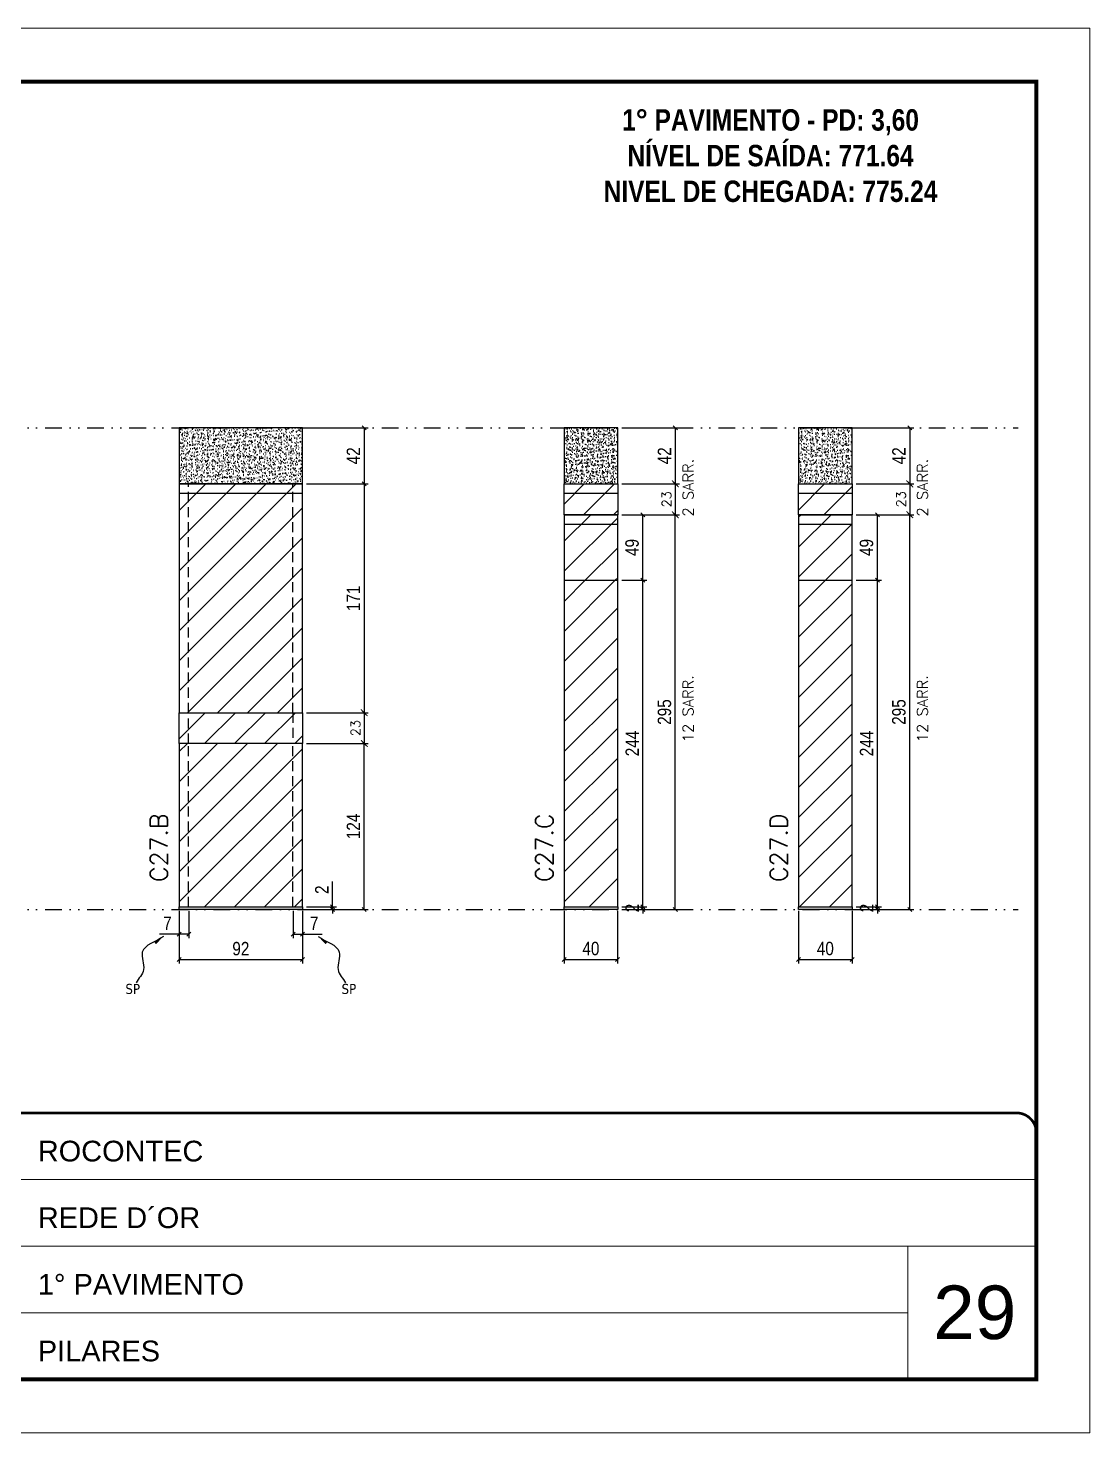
# Model space of a CAD drawing. Extents: x 2949 to 9203, y -16089 to 12527.
# Drawn here: x 3640 to 4434, y 3437 to 4487 of the extents above; entities that cross this region are included whole.
import ezdxf

# ---------------------------------------------------------------- set-up
doc = ezdxf.new("R2010")
doc.units = 0
for name, pattern in [('CONTINUO', [0]), ('DASHED', [0.75, 0.5, -0.25]), ('DIVIDE2', [0.625, 0.25, -0.125, 0, -0.125, 0, -0.125]), ('HIDDEN', [0.375, 0.25, -0.125])]:
    doc.linetypes.add(name, pattern=pattern)
for name, color, linetype, lineweight in [('CARIMBO', 255, 'Continuous', 9), ('Folhas', 255, 'Continuous', 9), ('Hachura', 251, 'Continuous', 9), ('SARRAFO DE PRESSAO', 251, 'DASHED', 9), ('Texto Seção', 7, 'Continuous', 15)]:
    doc.layers.add(name, color=color, linetype=linetype, lineweight=lineweight)
for name, color, linetype in [('COTA', 241, 'Continuous'), ('cotas', 4, 'Continuous'), ('NOMENCLATURA', 7, 'Continuous'), ('Nível', 160, 'Continuous'), ('Painéis', 200, 'Continuous'), ('SARR_2.2x7', 40, 'Continuous'), ('Sarrafo de Pressão', 42, 'HIDDEN'), ('texto', 7, 'Continuous')]:
    doc.layers.add(name, color=color, linetype=linetype)
doc.styles.add('ARIAL', font='arial.ttf')
doc.styles.add('COTA TECNICA', font='techl___.ttf', dxfattribs={"height": 10})
doc.styles.add('COTA TECNICA-50', font='techl___.ttf', dxfattribs={"height": 10})
doc.styles.add('REGUA-120', font='ROMANS.shx', dxfattribs={"height": 15})
doc.styles.add('ROMANC', font='techb___.ttf', dxfattribs={"height": 2.5})
doc.styles.add('ROMANS', font='romans.shx')
doc.styles.get("Standard").update_dxf_attribs({"font": 'arial.ttf'})
doc.dimstyles.new('COTA PAINEL-50', dxfattribs={"dimtxt": 10, "dimasz": 3, "dimexe": 3, "dimexo": 3, "dimgap": 3, "dimtad": 1, "dimdec": 1, "dimzin": 12, "dimdsep": 46, "dimtxsty": 'COTA TECNICA-50', "dimblk1": 'OBLIQUE', "dimblk2": 'OBLIQUE', "dimsah": 1, "dimcen": 0.9, "dimclrd": 4, "dimclre": 4, "dimclrt": 240, "dimadec": 1, "dimazin": 3, "dimtfac": 1, "dimtdec": 1, "dimtmove": 0, "dimatfit": 3, "dimfxl": 1, "dimtolj": 1, "dimtzin": 12, "dimarcsym": 0})
doc.dimstyles.new('Cota Paínel', dxfattribs={"dimtxt": 7, "dimasz": 5, "dimexe": 3, "dimexo": 3, "dimgap": 3, "dimtad": 1, "dimdec": 1, "dimzin": 12, "dimdsep": 46, "dimtxsty": 'ROMANS', "dimblk": 'ARCHTICK', "dimcen": 0, "dimclrd": 4, "dimclre": 4, "dimclrt": 1, "dimadec": 1, "dimazin": 3, "dimtfac": 1, "dimtdec": 1, "dimtmove": 0, "dimatfit": 3, "dimldrblk": 'OBLIQUE', "dimfxl": 1, "dimtolj": 1, "dimtzin": 12, "dimarcsym": 0})
doc.dimstyles.new('PAINEL', dxfattribs={"dimtxt": 10, "dimasz": 3, "dimexe": 3, "dimexo": 3, "dimgap": 3, "dimtad": 1, "dimdec": 1, "dimzin": 12, "dimdsep": 46, "dimtxsty": 'COTA TECNICA', "dimblk1": 'OBLIQUE', "dimblk2": 'OBLIQUE', "dimsah": 1, "dimcen": 0.9, "dimclrd": 4, "dimclre": 4, "dimclrt": 240, "dimadec": 1, "dimazin": 3, "dimtfac": 1, "dimtdec": 1, "dimtmove": 0, "dimatfit": 3, "dimfxl": 1, "dimtolj": 1, "dimtzin": 12, "dimarcsym": 0})
doc.dimstyles.get("Standard").update_dxf_attribs({"dimtxt": 0.18, "dimasz": 0.18, "dimexe": 0.18, "dimexo": 0.0625, "dimgap": 0.09, "dimtad": 0, "dimtih": 1, "dimtoh": 1, "dimdec": 4, "dimzin": 0, "dimdsep": 46, "dimtxsty": 'Standard', "dimcen": 0.09, "dimadec": 0, "dimazin": 0, "dimtfac": 1, "dimtdec": 4, "dimtofl": 0, "dimtmove": 0, "dimatfit": 3, "dimfxl": 1, "dimtolj": 1, "dimtzin": 0, "dimarcsym": 0})
pattern_1 = [(50, (-126085.4665, -21541.8954), (5.46554007, -0.47817257), [0.5715, -6.2865]), (355, (-126085.4665, -21541.8954), (-1.05730264, 5.73170536), [0.4572, -5.02921753]), (100.4514447, (-126085.011, -21541.935), (4.40823741, 5.25353256), [0.48570026, -5.34270734]), (46.1842, (-126085.4665, -21540.3714), (8.13237123, -1.26126984), [0.85725, -9.42975]), (96.6355576, (-126084.789, -21540.4765), (7.122124, 7.42278374), [0.7285507, -8.01406824]), (351.184151, (-126085.4665, -21540.371), (7.122124, 7.42278374), [0.685799, -7.54379196]), (21, (-126084.7045, -21540.7524), (4.54843174, -3.06795595), [0.5715, -6.2865]), (326, (-126084.7045, -21540.7524), (1.85406085, 5.52563898), [0.4572, -5.0292]), (71.451445, (-126084.3255, -21541.008), (6.40249258, 2.45768307), [0.48570026, -5.34269813]), (37.5, (-126085.4665, -21541.8954), (0.092658098, 2.536651166), [0, -4.96824, 0, -5.1054, 0, -5.04825]), (7.5, (-126085.4665, -21541.8954), (2.004589875, 3.005417245), [0, -2.91084, 0, -4.85394, 0, -1.92405]), (327.5, (-126087.1658, -21541.8954), (4.067717855, -0.17186232), [0, -1.905, 0, -5.9436, 0, -7.8867]), (317.5, (-126087.9278, -21541.8954), (4.44387544, 0.76279473), [0, -2.4765, 0, -3.94716, 0, -5.6007])]
pattern_2 = [(45, (-13.5, 1148.575), (-11.22532, 11.22532), [])]

# ---------------------------------------------------------------- blocks, each defined once
blk = doc.blocks.new('9999999999')
at = {"color": 30, "linetype": 'CONTINUO'}
for p, q in [((98564.6, 34379.6), (99584, 34379.6)), ((98564.6, 34329.8), (99488, 34329.8)), ((99584, 34329.8), (99488, 34329.8)), ((99488, 34329.8), (99488, 34230.2)), ((98564.6, 34280), (99488, 34280))]:
    blk.add_line(p, q, dxfattribs=at)
at = {"color": 30, "linetype": 'CONTINUO', "const_width": 2}
blk.add_lwpolyline([(99584, 34230.2), (99584, 34414.4, 0.414214), (99569, 34429.4), (98229, 34429.4, 0.414214), (98214, 34414.4), (98214, 34245.2, 0.414214), (98229, 34230.2), (99584, 34230.2)], format="xyb", dxfattribs=at)
at = {"layer": 'Folhas'}
blk.add_lwpolyline([(98139, 34190.2), (99624, 34190.2), (99624, 35240.2), (98139, 35240.2)], close=True, dxfattribs=at)
at = {"layer": 'Folhas', "color": 30, "const_width": 3}
blk.add_lwpolyline([(98214, 34230.2), (99584, 34230.2), (99584, 35200.2), (98214, 35200.2)], close=True, dxfattribs=at)
at = {"color": 7, "linetype": 'Continuous', "ltscale": 5, "style": 'ARIAL'}
for s, height, p in [('ROCONTEC', 15.48, (98837.7, 34393.1)), ('REDE D´OR', 15.48, (98837.7, 34343.3)), ('1° PAVIMENTO', 15.483, (98837.7, 34293.5)), ('PILARES', 15.48, (98837.7, 34243.7))]:
    blk.add_text(s, height=height, dxfattribs=at).set_placement(p)
blk = doc.blocks.new('_Oblique')
at = {"color": 0, "linetype": 'ByBlock', "lineweight": -2}
blk.add_line((-0.5, -0.5), (0.5, 0.5), dxfattribs=at)
blk = doc.blocks.new('*D1067')
at = {"layer": 'COTA', "color": 4, "lineweight": -2, "transparency": 16777216}
for p, q in [((3753.5, 3827), (3753.5, 3787.5)), ((3845.5, 3827), (3845.5, 3787.5)), ((3753.5, 3790.5), (3845.5, 3790.5))]:
    blk.add_line(p, q, dxfattribs=at)
at = {"layer": 'Defpoints', "color": 0, "transparency": 16777216}
for p in [(3753.5, 3830), (3845.5, 3830), (3845.5, 3790.5)]:
    blk.add_point(p, dxfattribs=at)
at = {"layer": 'COTA', "color": 4, "lineweight": -2, "transparency": 16777216, "xscale": 3, "yscale": 3, "zscale": 3, "rotation": 180}
blk.add_blockref('_Oblique', (3753.5, 3790.5), dxfattribs=at)
at = {"layer": 'COTA', "color": 4, "lineweight": -2, "transparency": 16777216, "xscale": 3, "yscale": 3, "zscale": 3}
blk.add_blockref('_Oblique', (3845.5, 3790.5), dxfattribs=at)
at = {"layer": 'COTA', "color": 240, "transparency": 16777216, "insert": (3799.5, 3798.6), "char_height": 10, "attachment_point": 5, "style": 'COTA TECNICA'}
blk.add_mtext('\\A1;92', dxfattribs=at)
blk = doc.blocks.new('*D1068')
at = {"layer": 'COTA', "color": 4, "lineweight": -2, "transparency": 16777216}
for p, q in [((3848.5, 3952), (3894.7, 3952)), ((3891.7, 3828), (3891.7, 3952)), ((3848.5, 3828), (3894.7, 3828))]:
    blk.add_line(p, q, dxfattribs=at)
at = {"layer": 'Defpoints', "color": 0, "transparency": 16777216}
for p in [(3845.5, 3952), (3891.7, 3952), (3845.5, 3828)]:
    blk.add_point(p, dxfattribs=at)
at = {"layer": 'COTA', "color": 4, "lineweight": -2, "transparency": 16777216, "xscale": 3, "yscale": 3, "zscale": 3}
for p, rotation in [((3891.7, 3952), 90), ((3891.7, 3828), 270)]:
    blk.add_blockref('_Oblique', p, dxfattribs=dict(at, rotation=rotation))
at = {"layer": 'COTA', "color": 240, "transparency": 16777216, "insert": (3883.6, 3890), "char_height": 10, "attachment_point": 5, "rotation": 90, "style": 'COTA TECNICA-50'}
blk.add_mtext('\\A1;124', dxfattribs=at)
blk = doc.blocks.new('*D1069')
at = {"layer": 'COTA', "color": 4, "lineweight": -2, "transparency": 16777216}
for p, q in [((3868, 3830), (3868, 3848.8)), ((3848.5, 3830), (3871, 3830)), ((3848.5, 3828), (3871, 3828)), ((3868, 3828), (3868, 3830)), ((3868, 3828), (3868, 3825))]:
    blk.add_line(p, q, dxfattribs=at)
at = {"layer": 'Defpoints', "color": 0, "transparency": 16777216}
for p in [(3845.5, 3830), (3845.5, 3828), (3868, 3828)]:
    blk.add_point(p, dxfattribs=at)
at = {"layer": 'COTA', "color": 4, "lineweight": -2, "transparency": 16777216, "xscale": 3, "yscale": 3, "zscale": 3}
for p, rotation in [((3868, 3830), 270), ((3868, 3828), 90)]:
    blk.add_blockref('_Oblique', p, dxfattribs=dict(at, rotation=rotation))
at = {"layer": 'COTA', "color": 240, "transparency": 16777216, "insert": (3860, 3842.7), "char_height": 10, "attachment_point": 5, "rotation": 90, "style": 'COTA TECNICA-50'}
blk.add_mtext('\\A1;2', dxfattribs=at)
blk = doc.blocks.new('*D1070')
at = {"layer": 'COTA', "color": 4, "linetype": 'ByBlock', "lineweight": -2, "transparency": 16777216}
for p, q in [((3848.5, 4188), (3894.7, 4188)), ((3891.7, 4188), (3891.7, 4146)), ((3848.5, 4146), (3894.7, 4146))]:
    blk.add_line(p, q, dxfattribs=at)
at = {"layer": 'Defpoints', "color": 0, "linetype": 'ByBlock', "transparency": 16777216}
for p in [(3845.5, 4188), (3845.5, 4146), (3891.7, 4146)]:
    blk.add_point(p, dxfattribs=at)
at = {"layer": 'COTA', "color": 4, "linetype": 'ByBlock', "lineweight": -2, "transparency": 16777216, "xscale": 3, "yscale": 3, "zscale": 3}
for p, rotation in [((3891.7, 4188), 90), ((3891.7, 4146), 270)]:
    blk.add_blockref('_Oblique', p, dxfattribs=dict(at, rotation=rotation))
at = {"layer": 'COTA', "color": 240, "linetype": 'ByBlock', "transparency": 16777216, "insert": (3883.6, 4167), "char_height": 10, "attachment_point": 5, "rotation": 90, "style": 'COTA TECNICA'}
blk.add_mtext('\\A1;42', dxfattribs=at)
blk = doc.blocks.new('*D1089')
at = {"layer": 'COTA', "color": 4, "linetype": 'ByBlock', "lineweight": -2, "transparency": 16777216}
for p, q in [((3848.5, 4146), (3894.7, 4146)), ((3891.7, 4146), (3891.7, 3975)), ((3848.5, 3975), (3894.7, 3975))]:
    blk.add_line(p, q, dxfattribs=at)
at = {"layer": 'Defpoints', "color": 0, "linetype": 'ByBlock', "transparency": 16777216}
for p in [(3845.5, 4146), (3845.5, 3975), (3891.7, 3975)]:
    blk.add_point(p, dxfattribs=at)
at = {"layer": 'COTA', "color": 4, "linetype": 'ByBlock', "lineweight": -2, "transparency": 16777216, "xscale": 3, "yscale": 3, "zscale": 3}
for p, rotation in [((3891.7, 4146), 90), ((3891.7, 3975), 270)]:
    blk.add_blockref('_Oblique', p, dxfattribs=dict(at, rotation=rotation))
at = {"layer": 'COTA', "color": 240, "linetype": 'ByBlock', "transparency": 16777216, "insert": (3883.6, 4060.5), "char_height": 10, "attachment_point": 5, "rotation": 90, "style": 'COTA TECNICA'}
blk.add_mtext('\\A1;171', dxfattribs=at)
blk = doc.blocks.new('*D1071')
at = {"layer": 'COTA', "color": 4, "lineweight": -2, "transparency": 16777216}
for p, q in [((4041.1, 3827), (4041.1, 3787.6)), ((4081.1, 3827), (4081.1, 3787.6)), ((4041.1, 3790.6), (4081.1, 3790.6))]:
    blk.add_line(p, q, dxfattribs=at)
at = {"layer": 'Defpoints', "color": 0, "transparency": 16777216}
for p in [(4041.1, 3830), (4081.1, 3830), (4081.1, 3790.6)]:
    blk.add_point(p, dxfattribs=at)
at = {"layer": 'COTA', "color": 4, "lineweight": -2, "transparency": 16777216, "xscale": 3, "yscale": 3, "zscale": 3, "rotation": 180}
blk.add_blockref('_Oblique', (4041.1, 3790.6), dxfattribs=at)
at = {"layer": 'COTA', "color": 4, "lineweight": -2, "transparency": 16777216, "xscale": 3, "yscale": 3, "zscale": 3}
blk.add_blockref('_Oblique', (4081.1, 3790.6), dxfattribs=at)
at = {"layer": 'COTA', "color": 240, "transparency": 16777216, "insert": (4061.1, 3798.7), "char_height": 10, "attachment_point": 5, "style": 'COTA TECNICA'}
blk.add_mtext('\\A1;40', dxfattribs=at)
blk = doc.blocks.new('*D1072')
at = {"layer": 'COTA', "color": 4, "lineweight": -2, "transparency": 16777216}
for p, q in [((4084.1, 4123), (4127.2, 4123)), ((4124.2, 3828), (4124.2, 4123)), ((4084.1, 3828), (4127.2, 3828))]:
    blk.add_line(p, q, dxfattribs=at)
at = {"layer": 'Defpoints', "color": 0, "transparency": 16777216}
for p in [(4081.1, 4123), (4124.2, 4123), (4081.1, 3828)]:
    blk.add_point(p, dxfattribs=at)
at = {"layer": 'COTA', "color": 4, "lineweight": -2, "transparency": 16777216, "xscale": 3, "yscale": 3, "zscale": 3}
for p, rotation in [((4124.2, 4123), 90), ((4124.2, 3828), 270)]:
    blk.add_blockref('_Oblique', p, dxfattribs=dict(at, rotation=rotation))
at = {"layer": 'COTA', "color": 240, "transparency": 16777216, "insert": (4116.1, 3975.5), "char_height": 10, "attachment_point": 5, "rotation": 90, "style": 'COTA TECNICA'}
blk.add_mtext('\\A1;295', dxfattribs=at)
blk = doc.blocks.new('*D1073')
at = {"layer": 'COTA', "color": 4, "lineweight": -2, "transparency": 16777216}
for p, q in [((4100, 3830), (4100, 3833)), ((4084.1, 3830), (4103, 3830)), ((4084.1, 3828), (4103, 3828)), ((4100, 3828), (4100, 3830)), ((4100, 3828), (4100, 3825))]:
    blk.add_line(p, q, dxfattribs=at)
at = {"layer": 'Defpoints', "color": 0, "transparency": 16777216}
for p in [(4081.1, 3830), (4081.1, 3828), (4100, 3830)]:
    blk.add_point(p, dxfattribs=at)
at = {"layer": 'COTA', "color": 4, "lineweight": -2, "transparency": 16777216, "xscale": 3, "yscale": 3, "zscale": 3}
for p, rotation in [((4100, 3830), 270), ((4100, 3828), 90)]:
    blk.add_blockref('_Oblique', p, dxfattribs=dict(at, rotation=rotation))
at = {"layer": 'COTA', "color": 240, "transparency": 16777216, "insert": (4092, 3829), "char_height": 10, "attachment_point": 5, "rotation": 90, "style": 'COTA TECNICA-50'}
blk.add_mtext('\\A1;2', dxfattribs=at)
blk = doc.blocks.new('*D1090')
at = {"layer": 'COTA', "color": 4, "linetype": 'ByBlock', "lineweight": -2, "transparency": 16777216}
for p, q in [((4084.1, 4074), (4103, 4074)), ((4100, 3830), (4100, 4074)), ((4084.1, 3830), (4103, 3830))]:
    blk.add_line(p, q, dxfattribs=at)
at = {"layer": 'Defpoints', "color": 0, "linetype": 'ByBlock', "transparency": 16777216}
for p in [(4081.1, 4074), (4100, 4074), (4081.1, 3830)]:
    blk.add_point(p, dxfattribs=at)
at = {"layer": 'COTA', "color": 4, "linetype": 'ByBlock', "lineweight": -2, "transparency": 16777216, "xscale": 3, "yscale": 3, "zscale": 3}
for p, rotation in [((4100, 4074), 90), ((4100, 3830), 270)]:
    blk.add_blockref('_Oblique', p, dxfattribs=dict(at, rotation=rotation))
at = {"layer": 'COTA', "color": 240, "linetype": 'ByBlock', "transparency": 16777216, "insert": (4092, 3952), "char_height": 10, "attachment_point": 5, "rotation": 90, "style": 'COTA TECNICA'}
blk.add_mtext('\\A1;244', dxfattribs=at)
blk = doc.blocks.new('*D1091')
at = {"layer": 'COTA', "color": 4, "linetype": 'ByBlock', "lineweight": -2, "transparency": 16777216}
for p, q in [((4084.1, 4123), (4103, 4123)), ((4100, 4074), (4100, 4123)), ((4084.1, 4074), (4103, 4074))]:
    blk.add_line(p, q, dxfattribs=at)
at = {"layer": 'Defpoints', "color": 0, "linetype": 'ByBlock', "transparency": 16777216}
for p in [(4081.1, 4123), (4100, 4123), (4081.1, 4074)]:
    blk.add_point(p, dxfattribs=at)
at = {"layer": 'COTA', "color": 4, "linetype": 'ByBlock', "lineweight": -2, "transparency": 16777216, "xscale": 3, "yscale": 3, "zscale": 3}
for p, rotation in [((4100, 4123), 90), ((4100, 4074), 270)]:
    blk.add_blockref('_Oblique', p, dxfattribs=dict(at, rotation=rotation))
at = {"layer": 'COTA', "color": 240, "linetype": 'ByBlock', "transparency": 16777216, "insert": (4091.9, 4098.5), "char_height": 10, "attachment_point": 5, "rotation": 90, "style": 'COTA TECNICA'}
blk.add_mtext('\\A1;49', dxfattribs=at)
blk = doc.blocks.new('*D1074')
at = {"layer": 'COTA', "color": 4, "lineweight": -2, "transparency": 16777216}
for p, q in [((4216.3, 3827), (4216.3, 3787.6)), ((4256.3, 3827), (4256.3, 3787.6)), ((4216.3, 3790.6), (4256.3, 3790.6))]:
    blk.add_line(p, q, dxfattribs=at)
at = {"layer": 'Defpoints', "color": 0, "transparency": 16777216}
for p in [(4216.3, 3830), (4256.3, 3830), (4256.3, 3790.6)]:
    blk.add_point(p, dxfattribs=at)
at = {"layer": 'COTA', "color": 4, "lineweight": -2, "transparency": 16777216, "xscale": 3, "yscale": 3, "zscale": 3, "rotation": 180}
blk.add_blockref('_Oblique', (4216.3, 3790.6), dxfattribs=at)
at = {"layer": 'COTA', "color": 4, "lineweight": -2, "transparency": 16777216, "xscale": 3, "yscale": 3, "zscale": 3}
blk.add_blockref('_Oblique', (4256.3, 3790.6), dxfattribs=at)
at = {"layer": 'COTA', "color": 240, "transparency": 16777216, "insert": (4236.3, 3798.7), "char_height": 10, "attachment_point": 5, "style": 'COTA TECNICA'}
blk.add_mtext('\\A1;40', dxfattribs=at)
blk = doc.blocks.new('*D1075')
at = {"layer": 'COTA', "color": 4, "lineweight": -2, "transparency": 16777216}
for p, q in [((4259.3, 4123), (4302.4, 4123)), ((4299.4, 3828), (4299.4, 4123)), ((4259.3, 3828), (4302.4, 3828))]:
    blk.add_line(p, q, dxfattribs=at)
at = {"layer": 'Defpoints', "color": 0, "transparency": 16777216}
for p in [(4256.3, 4123), (4299.4, 4123), (4256.3, 3828)]:
    blk.add_point(p, dxfattribs=at)
at = {"layer": 'COTA', "color": 4, "lineweight": -2, "transparency": 16777216, "xscale": 3, "yscale": 3, "zscale": 3}
for p, rotation in [((4299.4, 4123), 90), ((4299.4, 3828), 270)]:
    blk.add_blockref('_Oblique', p, dxfattribs=dict(at, rotation=rotation))
at = {"layer": 'COTA', "color": 240, "transparency": 16777216, "insert": (4291.3, 3975.5), "char_height": 10, "attachment_point": 5, "rotation": 90, "style": 'COTA TECNICA'}
blk.add_mtext('\\A1;295', dxfattribs=at)
blk = doc.blocks.new('*D1076')
at = {"layer": 'COTA', "color": 4, "lineweight": -2, "transparency": 16777216}
for p, q in [((4275.2, 3830), (4275.2, 3833)), ((4259.3, 3830), (4278.2, 3830)), ((4259.3, 3828), (4278.2, 3828)), ((4275.2, 3828), (4275.2, 3830)), ((4275.2, 3828), (4275.2, 3825))]:
    blk.add_line(p, q, dxfattribs=at)
at = {"layer": 'Defpoints', "color": 0, "transparency": 16777216}
for p in [(4256.3, 3830), (4256.3, 3828), (4275.2, 3830)]:
    blk.add_point(p, dxfattribs=at)
at = {"layer": 'COTA', "color": 4, "lineweight": -2, "transparency": 16777216, "xscale": 3, "yscale": 3, "zscale": 3}
for p, rotation in [((4275.2, 3830), 270), ((4275.2, 3828), 90)]:
    blk.add_blockref('_Oblique', p, dxfattribs=dict(at, rotation=rotation))
at = {"layer": 'COTA', "color": 240, "transparency": 16777216, "insert": (4267.2, 3829), "char_height": 10, "attachment_point": 5, "rotation": 90, "style": 'COTA TECNICA-50'}
blk.add_mtext('\\A1;2', dxfattribs=at)
blk = doc.blocks.new('*D1092')
at = {"layer": 'COTA', "color": 4, "linetype": 'ByBlock', "lineweight": -2, "transparency": 16777216}
for p, q in [((4259.3, 4074), (4278.2, 4074)), ((4275.2, 3830), (4275.2, 4074)), ((4259.3, 3830), (4278.2, 3830))]:
    blk.add_line(p, q, dxfattribs=at)
at = {"layer": 'Defpoints', "color": 0, "linetype": 'ByBlock', "transparency": 16777216}
for p in [(4256.3, 4074), (4275.2, 4074), (4256.3, 3830)]:
    blk.add_point(p, dxfattribs=at)
at = {"layer": 'COTA', "color": 4, "linetype": 'ByBlock', "lineweight": -2, "transparency": 16777216, "xscale": 3, "yscale": 3, "zscale": 3}
for p, rotation in [((4275.2, 4074), 90), ((4275.2, 3830), 270)]:
    blk.add_blockref('_Oblique', p, dxfattribs=dict(at, rotation=rotation))
at = {"layer": 'COTA', "color": 240, "linetype": 'ByBlock', "transparency": 16777216, "insert": (4267.1, 3952), "char_height": 10, "attachment_point": 5, "rotation": 90, "style": 'COTA TECNICA'}
blk.add_mtext('\\A1;244', dxfattribs=at)
blk = doc.blocks.new('*D1093')
at = {"layer": 'COTA', "color": 4, "linetype": 'ByBlock', "lineweight": -2, "transparency": 16777216}
for p, q in [((4259.3, 4123), (4278.2, 4123)), ((4275.2, 4074), (4275.2, 4123)), ((4259.3, 4074), (4278.2, 4074))]:
    blk.add_line(p, q, dxfattribs=at)
at = {"layer": 'Defpoints', "color": 0, "linetype": 'ByBlock', "transparency": 16777216}
for p in [(4256.3, 4123), (4275.2, 4123), (4256.3, 4074)]:
    blk.add_point(p, dxfattribs=at)
at = {"layer": 'COTA', "color": 4, "linetype": 'ByBlock', "lineweight": -2, "transparency": 16777216, "xscale": 3, "yscale": 3, "zscale": 3}
for p, rotation in [((4275.2, 4123), 90), ((4275.2, 4074), 270)]:
    blk.add_blockref('_Oblique', p, dxfattribs=dict(at, rotation=rotation))
at = {"layer": 'COTA', "color": 240, "linetype": 'ByBlock', "transparency": 16777216, "insert": (4267.1, 4098.5), "char_height": 10, "attachment_point": 5, "rotation": 90, "style": 'COTA TECNICA'}
blk.add_mtext('\\A1;49', dxfattribs=at)
blk = doc.blocks.new('*D1094')
at = {"layer": 'cotas', "color": 4, "linetype": 'ByBlock', "lineweight": -2, "transparency": 16777216}
for p, q in [((4084.1, 4188), (4127.2, 4188)), ((4124.2, 4188), (4124.2, 4146)), ((4084.1, 4146), (4127.2, 4146))]:
    blk.add_line(p, q, dxfattribs=at)
at = {"layer": 'Defpoints', "color": 0, "linetype": 'ByBlock', "transparency": 16777216}
for p in [(4081.1, 4188), (4081.1, 4146), (4124.2, 4146)]:
    blk.add_point(p, dxfattribs=at)
at = {"layer": 'cotas', "color": 4, "linetype": 'ByBlock', "lineweight": -2, "transparency": 16777216, "xscale": 3, "yscale": 3, "zscale": 3}
for p, rotation in [((4124.2, 4188), 90), ((4124.2, 4146), 270)]:
    blk.add_blockref('_Oblique', p, dxfattribs=dict(at, rotation=rotation))
at = {"layer": 'cotas', "color": 240, "linetype": 'ByBlock', "transparency": 16777216, "insert": (4116.1, 4167), "char_height": 10, "attachment_point": 5, "rotation": 90, "style": 'COTA TECNICA'}
blk.add_mtext('\\A1;42', dxfattribs=at)
blk = doc.blocks.new('*D1095')
at = {"layer": 'cotas', "color": 4, "linetype": 'ByBlock', "lineweight": -2, "transparency": 16777216}
for p, q in [((4259.3, 4188), (4302.4, 4188)), ((4299.4, 4188), (4299.4, 4146)), ((4259.3, 4146), (4302.4, 4146))]:
    blk.add_line(p, q, dxfattribs=at)
at = {"layer": 'Defpoints', "color": 0, "linetype": 'ByBlock', "transparency": 16777216}
for p in [(4256.3, 4188), (4256.3, 4146), (4299.4, 4146)]:
    blk.add_point(p, dxfattribs=at)
at = {"layer": 'cotas', "color": 4, "linetype": 'ByBlock', "lineweight": -2, "transparency": 16777216, "xscale": 3, "yscale": 3, "zscale": 3}
for p, rotation in [((4299.4, 4188), 90), ((4299.4, 4146), 270)]:
    blk.add_blockref('_Oblique', p, dxfattribs=dict(at, rotation=rotation))
at = {"layer": 'cotas', "color": 240, "linetype": 'ByBlock', "transparency": 16777216, "insert": (4291.3, 4167), "char_height": 10, "attachment_point": 5, "rotation": 90, "style": 'COTA TECNICA'}
blk.add_mtext('\\A1;42', dxfattribs=at)
blk = doc.blocks.new('*D1058')
at = {"layer": 'COTA', "color": 4, "lineweight": -2, "transparency": 16777216}
for p, q in [((3753.5, 3825), (3753.5, 3806.5)), ((3760.5, 3827), (3760.5, 3806.5)), ((3753.5, 3809.5), (3738.7, 3809.5)), ((3760.5, 3809.5), (3753.5, 3809.5))]:
    blk.add_line(p, q, dxfattribs=at)
at = {"layer": 'Defpoints', "color": 0, "transparency": 16777216}
for p in [(3753.5, 3828), (3760.5, 3830), (3753.5, 3809.5)]:
    blk.add_point(p, dxfattribs=at)
at = {"layer": 'COTA', "color": 4, "lineweight": -2, "transparency": 16777216, "xscale": 3, "yscale": 3, "zscale": 3, "rotation": 180}
blk.add_blockref('_Oblique', (3753.5, 3809.5), dxfattribs=at)
at = {"layer": 'COTA', "color": 4, "lineweight": -2, "transparency": 16777216, "xscale": 3, "yscale": 3, "zscale": 3}
blk.add_blockref('_Oblique', (3760.5, 3809.5), dxfattribs=at)
at = {"layer": 'COTA', "color": 240, "transparency": 16777216, "insert": (3744.6, 3817.6), "char_height": 10, "attachment_point": 5, "style": 'COTA TECNICA-50'}
blk.add_mtext('\\A1;7', dxfattribs=at)
blk = doc.blocks.new('*D1059')
at = {"layer": 'COTA', "color": 4, "lineweight": -2, "transparency": 16777216}
for p, q in [((3838.5, 3827), (3838.5, 3806.5)), ((3845.5, 3825), (3845.5, 3806.5)), ((3838.5, 3809.5), (3845.5, 3809.5)), ((3845.5, 3809.5), (3860.2, 3809.5))]:
    blk.add_line(p, q, dxfattribs=at)
at = {"layer": 'Defpoints', "color": 0, "transparency": 16777216}
for p in [(3838.5, 3830), (3845.5, 3828), (3845.5, 3809.5)]:
    blk.add_point(p, dxfattribs=at)
at = {"layer": 'COTA', "color": 4, "lineweight": -2, "transparency": 16777216, "xscale": 3, "yscale": 3, "zscale": 3, "rotation": 180}
blk.add_blockref('_Oblique', (3838.5, 3809.5), dxfattribs=at)
at = {"layer": 'COTA', "color": 4, "lineweight": -2, "transparency": 16777216, "xscale": 3, "yscale": 3, "zscale": 3}
blk.add_blockref('_Oblique', (3845.5, 3809.5), dxfattribs=at)
at = {"layer": 'COTA', "color": 240, "transparency": 16777216, "insert": (3854.3, 3817.6), "char_height": 10, "attachment_point": 5, "style": 'COTA TECNICA-50'}
blk.add_mtext('\\A1;7', dxfattribs=at)
blk = doc.blocks.new('_ArchTick')
at = {"color": 0, "linetype": 'ByBlock', "const_width": 0.15}
blk.add_lwpolyline([(-0.5, -0.5), (0.5, 0.5)], dxfattribs=at)
blk = doc.blocks.new('*D1086')
at = {"layer": 'COTA', "color": 4, "lineweight": -2, "transparency": 16777216}
for p, q in [((4084.1, 4146), (4127.2, 4146)), ((4124.2, 4146), (4124.2, 4123)), ((4084.1, 4123), (4127.2, 4123))]:
    blk.add_line(p, q, dxfattribs=at)
at = {"layer": 'Defpoints', "color": 0, "transparency": 16777216}
for p in [(4081.1, 4146), (4081.1, 4123), (4124.2, 4123)]:
    blk.add_point(p, dxfattribs=at)
at = {"layer": 'COTA', "color": 4, "lineweight": -2, "transparency": 16777216, "xscale": 5, "yscale": 5, "zscale": 5}
for p, rotation in [((4124.2, 4146), 90), ((4124.2, 4123), 270)]:
    blk.add_blockref('_ArchTick', p, dxfattribs=dict(at, rotation=rotation))
at = {"layer": 'COTA', "color": 1, "transparency": 16777216, "insert": (4117.7, 4134.5), "char_height": 7, "attachment_point": 5, "rotation": 90, "style": 'ROMANS'}
blk.add_mtext('\\A1;23', dxfattribs=at)
blk = doc.blocks.new('*D1087')
at = {"layer": 'COTA', "color": 4, "lineweight": -2, "transparency": 16777216}
for p, q in [((4259.3, 4146), (4302.4, 4146)), ((4299.4, 4146), (4299.4, 4123)), ((4259.3, 4123), (4302.4, 4123))]:
    blk.add_line(p, q, dxfattribs=at)
at = {"layer": 'Defpoints', "color": 0, "transparency": 16777216}
for p in [(4256.3, 4146), (4256.3, 4123), (4299.4, 4123)]:
    blk.add_point(p, dxfattribs=at)
at = {"layer": 'COTA', "color": 4, "lineweight": -2, "transparency": 16777216, "xscale": 5, "yscale": 5, "zscale": 5}
for p, rotation in [((4299.4, 4146), 90), ((4299.4, 4123), 270)]:
    blk.add_blockref('_ArchTick', p, dxfattribs=dict(at, rotation=rotation))
at = {"layer": 'COTA', "color": 1, "transparency": 16777216, "insert": (4292.9, 4134.5), "char_height": 7, "attachment_point": 5, "rotation": 90, "style": 'ROMANS'}
blk.add_mtext('\\A1;23', dxfattribs=at)
blk = doc.blocks.new('*D1061')
at = {"layer": 'COTA', "color": 4, "lineweight": -2, "transparency": 16777216}
for p, q in [((3848.5, 3975), (3894.7, 3975)), ((3891.7, 3975), (3891.7, 3952)), ((3848.5, 3952), (3894.7, 3952))]:
    blk.add_line(p, q, dxfattribs=at)
at = {"layer": 'Defpoints', "color": 0, "transparency": 16777216}
for p in [(3845.5, 3975), (3845.5, 3952), (3891.7, 3952)]:
    blk.add_point(p, dxfattribs=at)
at = {"layer": 'COTA', "color": 4, "lineweight": -2, "transparency": 16777216, "xscale": 5, "yscale": 5, "zscale": 5}
for p, rotation in [((3891.7, 3975), 90), ((3891.7, 3952), 270)]:
    blk.add_blockref('_ArchTick', p, dxfattribs=dict(at, rotation=rotation))
at = {"layer": 'COTA', "color": 1, "transparency": 16777216, "insert": (3885.2, 3963.5), "char_height": 7, "attachment_point": 5, "rotation": 90, "style": 'ROMANS'}
blk.add_mtext('\\A1;23', dxfattribs=at)

msp = doc.modelspace()

# ---------------------------------------------------------------- hatches: boundary and pattern name
at = {"layer": 'COTA', "linetype": 'ByBlock'}
h = msp.add_hatch(dxfattribs=at)
h.set_pattern_fill('AR-CONC', color=256, scale=0.03)
h.set_pattern_definition(pattern_1)
h.paths.add_polyline_path([(3845.46, 4145.99), (3845.46, 4187.99), (3753.46, 4187.99), (3753.46, 4145.99)])
h = msp.add_hatch(dxfattribs=at)
h.set_pattern_fill('AR-CONC', color=256, scale=0.03)
h.set_pattern_definition(pattern_1)
h.paths.add_polyline_path([(4041.14, 4187.99), (4041.14, 4145.99), (4081.14, 4145.99), (4081.14, 4187.99)])
h = msp.add_hatch(dxfattribs=at)
h.set_pattern_fill('AR-CONC', color=256, scale=0.03)
h.set_pattern_definition([(50, (-125910.294, -21541.8954), (5.46554007, -0.47817257), [0.5715, -6.2865]), (355, (-125910.294, -21541.8954), (-1.05730264, 5.73170536), [0.4572, -5.02921753]), (100.4514447, (-125909.8384, -21541.935), (4.40823741, 5.25353256), [0.48570026, -5.34270734]), (46.1842, (-125910.294, -21540.3714), (8.13237123, -1.26126984), [0.85725, -9.42975]), (96.6355576, (-125909.616, -21540.4765), (7.122124, 7.42278374), [0.7285507, -8.01406824]), (351.184151, (-125910.294, -21540.371), (7.122124, 7.42278374), [0.685799, -7.54379196]), (21, (-125909.532, -21540.7524), (4.54843174, -3.06795595), [0.5715, -6.2865]), (326, (-125909.532, -21540.7524), (1.85406085, 5.52563898), [0.4572, -5.0292]), (71.451445, (-125909.153, -21541.008), (6.40249258, 2.45768307), [0.48570026, -5.34269813]), (37.5, (-125910.2939, -21541.8954), (0.092658098, 2.536651166), [0, -4.96824, 0, -5.1054, 0, -5.04825]), (7.5, (-125910.2939, -21541.8954), (2.004589875, 3.005417245), [0, -2.91084, 0, -4.85394, 0, -1.92405]), (327.5, (-125911.9931, -21541.8954), (4.067717855, -0.17186232), [0, -1.905, 0, -5.9436, 0, -7.8867]), (317.5, (-125912.755, -21541.8954), (4.44387544, 0.76279473), [0, -2.4765, 0, -3.94716, 0, -5.6007])])
h.paths.add_polyline_path([(4216.31, 4187.99), (4216.31, 4145.99), (4256.31, 4145.99), (4256.31, 4187.99)])
at = {"layer": 'Hachura', "linetype": 'ByBlock'}
h = msp.add_hatch(dxfattribs=at)
h.set_pattern_fill('ANSI31', color=256, scale=5)
h.set_pattern_definition([(45, (-126085.467, -21541.895), (-11.2253202, 11.2253202), [])])
h.paths.add_polyline_path([(3845.46, 4145.99), (3753.46, 4145.99), (3753.46, 3974.99), (3845.46, 3974.99)])
at = {"layer": 'Hachura'}
h = msp.add_hatch(dxfattribs=at)
h.set_pattern_fill('ANSI31', color=256, scale=5)
h.paths.add_polyline_path([(4081.14, 4145.99), (4041.14, 4145.99), (4041.14, 4122.99), (4081.14, 4122.99)])
h = msp.add_hatch(dxfattribs=at)
h.set_pattern_fill('ANSI31', color=256, scale=5)
h.paths.add_polyline_path([(4256.31, 4145.99), (4216.31, 4145.99), (4216.31, 4122.99), (4256.31, 4122.99)])
at = {"layer": 'Hachura', "linetype": 'ByBlock'}
h = msp.add_hatch(dxfattribs=at)
h.set_pattern_fill('ANSI31', color=256, scale=5)
h.set_pattern_definition(pattern_2)
h.paths.add_polyline_path([(4041.14, 4073.99), (4081.14, 4073.99), (4081.14, 4122.99), (4041.14, 4122.99)])
h = msp.add_hatch(dxfattribs=at)
h.set_pattern_fill('ANSI31', color=256, scale=5)
h.set_pattern_definition(pattern_2)
h.paths.add_polyline_path([(4256.31, 4122.99), (4216.31, 4122.99), (4216.31, 4073.99), (4256.31, 4073.99)])
h = msp.add_hatch(dxfattribs=at)
h.set_pattern_fill('ANSI31', color=256, scale=5)
h.set_pattern_definition(pattern_2)
h.paths.add_polyline_path([(4081.14, 4073.99), (4041.14, 4073.99), (4041.14, 3829.99), (4081.14, 3829.99)])
h = msp.add_hatch(dxfattribs=at)
h.set_pattern_fill('ANSI31', color=256, scale=5)
h.set_pattern_definition(pattern_2)
h.paths.add_polyline_path([(4256.31, 4073.99), (4216.31, 4073.99), (4216.31, 3829.99), (4256.31, 3829.99)])
at = {"layer": 'Hachura'}
h = msp.add_hatch(dxfattribs=at)
h.set_pattern_fill('ANSI31', color=256, scale=5)
h.paths.add_polyline_path([(3845.46, 3974.99), (3753.46, 3974.99), (3753.46, 3951.99), (3845.46, 3951.99)])
at = {"layer": 'Hachura', "linetype": 'ByBlock'}
h = msp.add_hatch(dxfattribs=at)
h.set_pattern_fill('ANSI31', color=256, scale=5)
h.set_pattern_definition([(45, (-126085.467, -21564.895), (-11.2253202, 11.2253202), [])])
h.paths.add_polyline_path([(3845.46, 3951.99), (3753.46, 3951.99), (3753.46, 3829.99), (3845.46, 3829.99)])

# ---------------------------------------------------------------- linework, layer by layer
at = {"layer": 'COTA', "linetype": 'ByBlock'}
for points in [[(3753.46, 4145.99), (3845.46, 4145.99), (3845.46, 4187.99), (3753.46, 4187.99)], [(4041.14, 4145.99), (4081.14, 4145.99), (4081.14, 4187.99), (4041.14, 4187.99)], [(4216.31, 4145.99), (4256.31, 4145.99), (4256.31, 4187.99), (4216.31, 4187.99)]]:
    msp.add_lwpolyline(points, close=True, dxfattribs=at)
at = {"layer": 'Nível', "color": 4, "linetype": 'DIVIDE2', "ltscale": 50}
for p, q in [((3370.19, 4187.99), (4380.53, 4187.99)), ((3370.19, 3827.99), (4380.53, 3827.99))]:
    msp.add_line(p, q, dxfattribs=at)
at = {"layer": 'Painéis'}
for p, q in [((3845.46, 4145.99), (3753.46, 4145.99)), ((4041.14, 4122.99), (4081.14, 4122.99)), ((4216.31, 4122.99), (4256.31, 4122.99)), ((4041.14, 4073.99), (4081.14, 4073.99)), ((4216.31, 4073.99), (4256.31, 4073.99)), ((3753.46, 3951.99), (3753.46, 3974.99)), ((3845.46, 3974.99), (3845.46, 3951.99))]:
    msp.add_line(p, q, dxfattribs=at)
for points in [[(3753.46, 3974.99), (3845.46, 3974.99), (3845.46, 4145.99), (3753.46, 4145.99)], [(4041.14, 4145.99), (4081.14, 4145.99), (4081.14, 4122.99), (4041.14, 4122.99)], [(4216.31, 4145.99), (4256.31, 4145.99), (4256.31, 4122.99), (4216.31, 4122.99)], [(4041.14, 3829.99), (4081.14, 3829.99), (4081.14, 4122.99), (4041.14, 4122.99)], [(4216.31, 3829.99), (4256.31, 3829.99), (4256.31, 4122.99), (4216.31, 4122.99)], [(3753.46, 3829.99), (3845.46, 3829.99), (3845.46, 3951.99), (3753.46, 3951.99)], [(3753.46, 3829.99), (3845.46, 3829.99), (3845.46, 3827.99), (3753.46, 3827.99)], [(4041.14, 3829.99), (4081.14, 3829.99), (4081.14, 3827.99), (4041.14, 3827.99)], [(4216.31, 3829.99), (4256.31, 3829.99), (4256.31, 3827.99), (4216.31, 3827.99)]]:
    msp.add_lwpolyline(points, close=True, dxfattribs=at)
at = {"layer": 'SARR_2.2x7'}
for p, q in [((3753.46, 4138.99), (3845.46, 4138.99)), ((4041.14, 4138.99), (4081.14, 4138.99)), ((4216.31, 4138.99), (4256.31, 4138.99)), ((4041.14, 4115.99), (4081.14, 4115.99)), ((4216.31, 4115.99), (4256.31, 4115.99))]:
    msp.add_line(p, q, dxfattribs=at)
at = {"layer": 'Sarrafo de Pressão', "ltscale": 30}
for p, q in [((3760.46, 3974.99), (3760.46, 4145.99)), ((3838.46, 3974.99), (3838.46, 4145.99)), ((3760.46, 3951.99), (3760.46, 3974.99)), ((3838.46, 3974.99), (3838.46, 3951.99)), ((3760.46, 3829.99), (3760.46, 3951.99)), ((3838.46, 3829.99), (3838.46, 3951.99))]:
    msp.add_line(p, q, dxfattribs=at)

# ---------------------------------------------------------------- block references
at = {"layer": 'SARRAFO DE PRESSAO', "color": 6, "linetype": 'ByBlock'}
msp.add_blockref('9999999999', (-95189.94, -30753.5), dxfattribs=at)

# ---------------------------------------------------------------- texts
at = {"layer": 'CARIMBO', "style": 'ARIAL'}
msp.add_text('29', height=40, dxfattribs=at).set_placement((4316.89, 3506.85))
at = {"layer": 'NOMENCLATURA', "color": 2, "insert": (4195.36, 4452.77), "char_height": 16, "attachment_point": 2, "style": 'ROMANC'}
msp.add_mtext_dynamic_manual_height_columns('\\P1° PAVIMENTO - PD: 3,60\\PNÍVEL DE SAÍDA: 771.64\\PNIVEL DE CHEGADA: 775.24', width=300.2766, gutter_width=1, heights=[0], dxfattribs=at)
at = {"layer": 'texto', "color": 0, "char_height": 7.5, "attachment_point": 5}
for insert in [(3718.68, 3768.5), (3880.24, 3768.5)]:
    msp.add_mtext('{\\fTahoma|b0|i0|c0|p34;\\C4;SP}', dxfattribs=dict(at, insert=insert))
at = {"layer": 'Texto Seção', "linetype": 'Continuous', "style": 'ROMANS'}
for s, p in [('2 SARR.', (4137.72, 4121.65)), ('2 SARR.', (4312.89, 4121.65)), ('12 SARR.', (4137.72, 3953)), ('12 SARR.', (4312.89, 3953))]:
    msp.add_text(s, height=8, rotation=90, dxfattribs=at).set_placement(p)
at = {"layer": 'Texto Seção', "char_height": 13, "width": 285.3299, "attachment_point": 7, "rotation": 90, "style": 'REGUA-120'}
for s, insert in [('C27.B', (3744.79, 3848.46)), ('C27.C', (4032.8, 3848.46)), ('C27.D', (4207.98, 3848.46))]:
    msp.add_mtext(s, dxfattribs=dict(at, insert=insert))

# ---------------------------------------------------------------- dimensions: what is measured, and where the dimension line sits
at = {"layer": 'COTA', "linetype": 'ByBlock'}
for base, p1, p2, picture, middle in [((3891.7, 4145.99), (3845.46, 4187.99), (3845.46, 4145.99), '*D1070', (3883.63, 4166.99)), ((3891.7, 3974.99), (3845.46, 4145.99), (3845.46, 3974.99), '*D1089', (3883.63, 4060.49)), ((4100.04, 4122.99), (4081.14, 4073.99), (4081.14, 4122.99), '*D1091', (4091.94, 4098.49)), ((4275.22, 4122.99), (4256.31, 4073.99), (4256.31, 4122.99), '*D1093', (4267.11, 4098.49)), ((4100.04, 4073.99), (4081.14, 3829.99), (4081.14, 4073.99), '*D1090', (4091.97, 3951.99)), ((4275.22, 4073.99), (4256.31, 3829.99), (4256.31, 4073.99), '*D1092', (4267.14, 3951.99))]:
    dim = msp.add_linear_dim(base=base, p1=p1, p2=p2, angle=90, dimstyle='PAINEL', dxfattribs=at)
    dim.commit()
    dim.dimension.update_dxf_attribs({"geometry": picture, "text_midpoint": middle})
at = {"layer": 'COTA'}
for base, p1, p2, angle, dimstyle, picture, middle in [((4124.22, 4122.99), (4081.14, 4145.99), (4081.14, 4122.99), 90, 'Cota Paínel', '*D1086', (4117.72, 4134.49)), ((4299.39, 4122.99), (4256.31, 4145.99), (4256.31, 4122.99), 90, 'Cota Paínel', '*D1087', (4292.89, 4134.49)), ((3891.7, 3951.99), (3845.46, 3974.99), (3845.46, 3951.99), 90, 'Cota Paínel', '*D1061', (3885.2, 3963.49)), ((3891.7, 3951.99), (3845.46, 3827.99), (3845.46, 3951.99), 90, 'COTA PAINEL-50', '*D1068', (3883.63, 3889.99)), ((3753.46, 3809.48), (3760.46, 3829.99), (3753.46, 3827.99), 180, 'COTA PAINEL-50', '*D1058', (3744.6, 3817.55))]:
    dim = msp.add_linear_dim(base=base, p1=p1, p2=p2, angle=angle, dimstyle=dimstyle, dxfattribs=at)
    dim.commit()
    dim.dimension.update_dxf_attribs({"geometry": picture, "text_midpoint": middle})
for base, p1, p2, picture, middle in [((4124.22, 4122.99), (4081.14, 3827.99), (4081.14, 4122.99), '*D1072', (4116.08, 3975.49)), ((4299.39, 4122.99), (4256.31, 3827.99), (4256.31, 4122.99), '*D1075', (4291.25, 3975.49))]:
    dim = msp.add_linear_dim(base=base, p1=p1, p2=p2, angle=90, dimstyle='PAINEL', override={"dimarcsym": 2}, dxfattribs=at)
    dim.commit()
    dim.dimension.update_dxf_attribs({"geometry": picture, "text_midpoint": middle})
for base, p1, p2, picture, middle in [((3867.99, 3827.99), (3845.46, 3829.99), (3845.46, 3827.99), '*D1069', (3867.99, 3842.74)), ((4100.04, 3829.99), (4081.14, 3827.99), (4081.14, 3829.99), '*D1073', (4100.04, 3828.99)), ((4275.22, 3829.99), (4256.31, 3827.99), (4256.31, 3829.99), '*D1076', (4275.22, 3828.99))]:
    dim = msp.add_linear_dim(base=base, p1=p1, p2=p2, angle=90, dimstyle='COTA PAINEL-50', dxfattribs=at)
    dim.commit()
    dim.dimension.update_dxf_attribs({"geometry": picture, "text_midpoint": middle, "dimtype": 160})
for base, p1, p2, picture, middle in [((3845.46, 3790.54), (3753.46, 3829.99), (3845.46, 3829.99), '*D1067', (3799.46, 3798.63)), ((4081.14, 3790.65), (4041.14, 3829.99), (4081.14, 3829.99), '*D1071', (4061.14, 3798.75)), ((4256.31, 3790.65), (4216.31, 3829.99), (4256.31, 3829.99), '*D1074', (4236.31, 3798.75))]:
    dim = msp.add_linear_dim(base=base, p1=p1, p2=p2, dimstyle='PAINEL', override={"dimarcsym": 2}, dxfattribs=at)
    dim.commit()
    dim.dimension.update_dxf_attribs({"geometry": picture, "text_midpoint": middle})
dim = msp.add_linear_dim(base=(3845.46, 3809.48), p1=(3838.46, 3829.99), p2=(3845.46, 3827.99), dimstyle='COTA PAINEL-50', dxfattribs=at)
dim.commit()
dim.dimension.update_dxf_attribs({"geometry": '*D1059', "text_midpoint": (3854.33, 3817.55)})
at = {"layer": 'cotas', "linetype": 'ByBlock'}
for base, p1, p2, picture, middle in [((4124.22, 4145.99), (4081.14, 4187.99), (4081.14, 4145.99), '*D1094', (4116.15, 4166.99)), ((4299.39, 4145.99), (4256.31, 4187.99), (4256.31, 4145.99), '*D1095', (4291.32, 4166.99))]:
    dim = msp.add_linear_dim(base=base, p1=p1, p2=p2, angle=90, dimstyle='PAINEL', dxfattribs=at)
    dim.commit()
    dim.dimension.update_dxf_attribs({"geometry": picture, "text_midpoint": middle})

# ---------------------------------------------------------------- leaders
at = {"layer": 'COTA', "path_type": 1}
for points in [[(3741.63, 3807.81), (3725.85, 3795.98), (3726.77, 3782.97), (3721.22, 3773.19)], [(3857.29, 3807.81), (3873.08, 3795.98), (3872.15, 3782.97), (3877.7, 3773.19)]]:
    msp.add_leader(points, dimstyle='Standard', override={"dimasz": 8}, dxfattribs=at)

doc.saveas('drawing.dxf')
